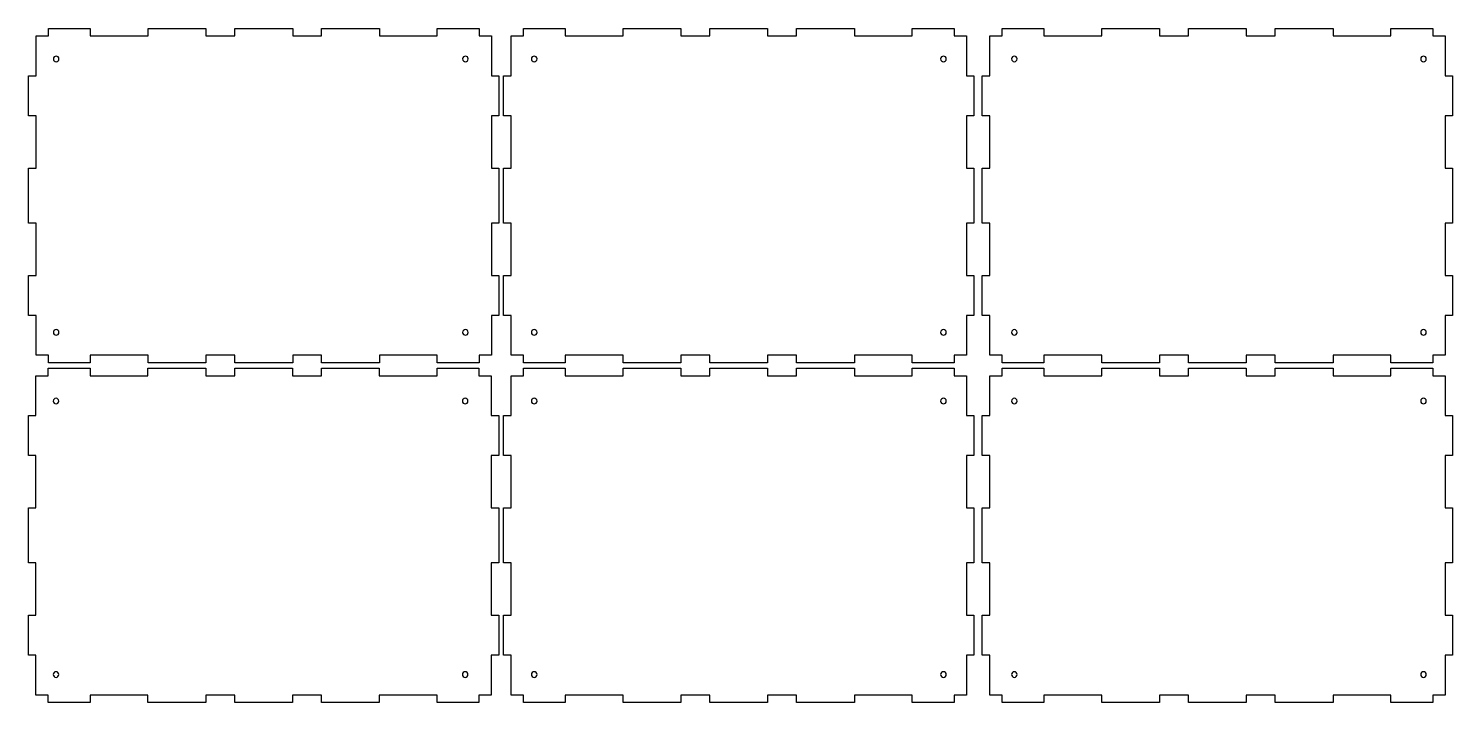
# Model space of a CAD drawing. Extents: x 43 to 2344, y 19 to 1108.
import ezdxf

# ---------------------------------------------------------------- set-up
doc = ezdxf.new("R2010")
doc.units = 0
doc.layers.add('6MM_MDF_BOTOM_HOLDDOWN', color=18, linetype='CONTINUOUS')
doc.layers.add('6MM_MDF_BOTTOM_CUTOUT_NO_D', color=18, linetype='CONTINUOUS')

msp = doc.modelspace()

# ---------------------------------------------------------------- linework, layer by layer
at = {"layer": '6MM_MDF_BOTOM_HOLDDOWN'}
for points in [[(87.5, 1063.5, 0.414214), (83, 1059, 0.414214), (87.5, 1054.5, 0.414214), (92, 1059, 0.414214)], [(748.9, 1063.5, 0.414214), (744.4, 1059, 0.414214), (748.9, 1054.5, 0.414214), (753.4, 1059, 0.414214)], [(860.1, 1063.5, 0.414214), (855.6, 1059, 0.414214), (860.1, 1054.5, 0.414214), (864.6, 1059, 0.414214)], [(1521.5, 1063.5, 0.414214), (1517, 1059, 0.414214), (1521.5, 1054.5, 0.414214), (1526, 1059, 0.414214)], [(1636.1, 1063.5, 0.414214), (1631.6, 1059, 0.414214), (1636.1, 1054.5, 0.414214), (1640.6, 1059, 0.414214)], [(2297.4, 1063.5, 0.414214), (2292.9, 1059, 0.414214), (2297.4, 1054.5, 0.414214), (2301.9, 1059, 0.414214)], [(87.5, 621.7, 0.414214), (83, 617.2, 0.414214), (87.5, 612.7, 0.414214), (92, 617.2, 0.414214)], [(748.9, 621.7, 0.414214), (744.4, 617.2, 0.414214), (748.9, 612.7, 0.414214), (753.4, 617.2, 0.414214)], [(860.1, 621.7, 0.414214), (855.6, 617.2, 0.414214), (860.1, 612.7, 0.414214), (864.6, 617.2, 0.414214)], [(1521.5, 621.7, 0.414214), (1517, 617.2, 0.414214), (1521.5, 612.7, 0.414214), (1526, 617.2, 0.414214)], [(1636.1, 621.7, 0.414214), (1631.6, 617.2, 0.414214), (1636.1, 612.7, 0.414214), (1640.6, 617.2, 0.414214)], [(2297.4, 621.7, 0.414214), (2292.9, 617.2, 0.414214), (2297.4, 612.7, 0.414214), (2301.9, 617.2, 0.414214)], [(87.2, 510.8, 0.414214), (82.7, 506.3, 0.414214), (87.2, 501.8, 0.414214), (91.7, 506.3, 0.414214)], [(748.5, 510.8, 0.414214), (744, 506.3, 0.414214), (748.5, 501.8, 0.414214), (753, 506.3, 0.414214)], [(860.1, 510.8, 0.414214), (855.6, 506.3, 0.414214), (860.1, 501.8, 0.414214), (864.6, 506.3, 0.414214)], [(1521.5, 510.8, 0.414214), (1517, 506.3, 0.414214), (1521.5, 501.8, 0.414214), (1526, 506.3, 0.414214)], [(1636.1, 510.8, 0.414214), (1631.6, 506.3, 0.414214), (1636.1, 501.8, 0.414214), (1640.6, 506.3, 0.414214)], [(2297.4, 510.8, 0.414214), (2292.9, 506.3, 0.414214), (2297.4, 501.8, 0.414214), (2301.9, 506.3, 0.414214)], [(87.2, 68.9, 0.414214), (82.7, 64.4, 0.414214), (87.2, 59.9, 0.414214), (91.7, 64.4, 0.414214)], [(748.5, 68.9, 0.414214), (744, 64.4, 0.414214), (748.5, 59.9, 0.414214), (753, 64.4, 0.414214)], [(860.1, 68.9, 0.414214), (855.6, 64.4, 0.414214), (860.1, 59.9, 0.414214), (864.6, 64.4, 0.414214)], [(1521.5, 68.9, 0.414214), (1517, 64.4, 0.414214), (1521.5, 59.9, 0.414214), (1526, 64.4, 0.414214)], [(1636.1, 68.9, 0.414214), (1631.6, 64.4, 0.414214), (1636.1, 59.9, 0.414214), (1640.6, 64.4, 0.414214)], [(2297.4, 68.9, 0.414214), (2292.9, 64.4, 0.414214), (2297.4, 59.9, 0.414214), (2301.9, 64.4, 0.414214)]]:
    msp.add_lwpolyline(points, format="xyb", close=True, dxfattribs=at)
at = {"layer": '6MM_MDF_BOTTOM_CUTOUT_NO_D'}
for points in [[(771, 1108.2), (771, 1096.2), (791, 1096.2), (791, 1031.7), (803, 1031.7), (803, 967.2), (791, 967.2), (791, 882.7), (803, 882.7), (803, 793.7), (791, 793.7), (791, 709.2), (803, 709.2), (803, 644.7), (791, 644.7), (791, 580.2), (771, 580.2), (771, 568.2), (703.5, 568.2), (703.5, 580.2), (610, 580.2), (610, 568.2), (516.5, 568.2), (516.5, 580.2), (469.8, 580.2), (469.8, 568.2), (376.3, 568.2), (376.3, 580.2), (329.5, 580.2), (329.5, 568.2), (236, 568.2), (236, 580.2), (142.5, 580.2), (142.5, 568.2), (75, 568.2), (75, 580.2), (55, 580.2), (55, 644.7), (43, 644.7), (43, 709.2), (55, 709.2), (55, 793.7), (43, 793.7), (43, 882.7), (55, 882.7), (55, 967.2), (43, 967.2), (43, 1031.7), (55, 1031.7), (55, 1096.2), (75, 1096.2), (75, 1108.2), (142.5, 1108.2), (142.5, 1096.2), (236, 1096.2), (236, 1108.2), (329.5, 1108.2), (329.5, 1096.2), (376.3, 1096.2), (376.3, 1108.2), (469.8, 1108.2), (469.8, 1096.2), (516.5, 1096.2), (516.5, 1108.2), (610, 1108.2), (610, 1096.2), (703.5, 1096.2), (703.5, 1108.2)], [(1538.6, 1108.2), (1538.6, 1096.2), (1558.6, 1096.2), (1558.6, 1031.7), (1570.6, 1031.7), (1570.6, 967.2), (1558.6, 967.2), (1558.6, 882.7), (1570.6, 882.7), (1570.6, 793.7), (1558.6, 793.7), (1558.6, 709.2), (1570.6, 709.2), (1570.6, 644.7), (1558.6, 644.7), (1558.6, 580.2), (1538.6, 580.2), (1538.6, 568.2), (1471.1, 568.2), (1471.1, 580.2), (1377.6, 580.2), (1377.6, 568.2), (1284.1, 568.2), (1284.1, 580.2), (1237.3, 580.2), (1237.3, 568.2), (1143.8, 568.2), (1143.8, 580.2), (1097.1, 580.2), (1097.1, 568.2), (1003.6, 568.2), (1003.6, 580.2), (910.1, 580.2), (910.1, 568.2), (842.6, 568.2), (842.6, 580.2), (822.6, 580.2), (822.6, 644.7), (810.6, 644.7), (810.6, 709.2), (822.6, 709.2), (822.6, 793.7), (810.6, 793.7), (810.6, 882.7), (822.6, 882.7), (822.6, 967.2), (810.6, 967.2), (810.6, 1031.7), (822.6, 1031.7), (822.6, 1096.2), (842.6, 1096.2), (842.6, 1108.2), (910.1, 1108.2), (910.1, 1096.2), (1003.6, 1096.2), (1003.6, 1108.2), (1097.1, 1108.2), (1097.1, 1096.2), (1143.8, 1096.2), (1143.8, 1108.2), (1237.3, 1108.2), (1237.3, 1096.2), (1284.1, 1096.2), (1284.1, 1108.2), (1377.6, 1108.2), (1377.6, 1096.2), (1471.1, 1096.2), (1471.1, 1108.2)], [(2312.3, 1108.2), (2312.3, 1096.2), (2332.3, 1096.2), (2332.3, 1031.7), (2344.3, 1031.7), (2344.3, 967.2), (2332.3, 967.2), (2332.3, 882.7), (2344.3, 882.7), (2344.3, 793.7), (2332.3, 793.7), (2332.3, 709.2), (2344.3, 709.2), (2344.3, 644.7), (2332.3, 644.7), (2332.3, 580.2), (2312.3, 580.2), (2312.3, 568.2), (2244.8, 568.2), (2244.8, 580.2), (2151.3, 580.2), (2151.3, 568.2), (2057.8, 568.2), (2057.8, 580.2), (2011, 580.2), (2011, 568.2), (1917.5, 568.2), (1917.5, 580.2), (1870.8, 580.2), (1870.8, 568.2), (1777.3, 568.2), (1777.3, 580.2), (1683.8, 580.2), (1683.8, 568.2), (1616.3, 568.2), (1616.3, 580.2), (1596.3, 580.2), (1596.3, 644.7), (1584.3, 644.7), (1584.3, 709.2), (1596.3, 709.2), (1596.3, 793.7), (1584.3, 793.7), (1584.3, 882.7), (1596.3, 882.7), (1596.3, 967.2), (1584.3, 967.2), (1584.3, 1031.7), (1596.3, 1031.7), (1596.3, 1096.2), (1616.3, 1096.2), (1616.3, 1108.2), (1683.8, 1108.2), (1683.8, 1096.2), (1777.3, 1096.2), (1777.3, 1108.2), (1870.8, 1108.2), (1870.8, 1096.2), (1917.5, 1096.2), (1917.5, 1108.2), (2011, 1108.2), (2011, 1096.2), (2057.8, 1096.2), (2057.8, 1108.2), (2151.3, 1108.2), (2151.3, 1096.2), (2244.8, 1096.2), (2244.8, 1108.2)], [(770.7, 559.2), (770.7, 547.2), (790.7, 547.2), (790.7, 482.7), (802.7, 482.7), (802.7, 418.2), (790.7, 418.2), (790.7, 333.7), (802.7, 333.7), (802.7, 244.7), (790.7, 244.7), (790.7, 160.2), (802.7, 160.2), (802.7, 95.7), (790.7, 95.7), (790.7, 31.2), (770.7, 31.2), (770.7, 19.2), (703.2, 19.2), (703.2, 31.2), (609.7, 31.2), (609.7, 19.2), (516.2, 19.2), (516.2, 31.2), (469.5, 31.2), (469.5, 19.2), (376, 19.2), (376, 31.2), (329.2, 31.2), (329.2, 19.2), (235.7, 19.2), (235.7, 31.2), (142.2, 31.2), (142.2, 19.2), (74.7, 19.2), (74.7, 31.2), (54.7, 31.2), (54.7, 95.7), (42.7, 95.7), (42.7, 160.2), (54.7, 160.2), (54.7, 244.7), (42.7, 244.7), (42.7, 333.7), (54.7, 333.7), (54.7, 418.2), (42.7, 418.2), (42.7, 482.7), (54.7, 482.7), (54.7, 547.2), (74.7, 547.2), (74.7, 559.2), (142.2, 559.2), (142.2, 547.2), (235.7, 547.2), (235.7, 559.2), (329.2, 559.2), (329.2, 547.2), (376, 547.2), (376, 559.2), (469.5, 559.2), (469.5, 547.2), (516.2, 547.2), (516.2, 559.2), (609.7, 559.2), (609.7, 547.2), (703.2, 547.2), (703.2, 559.2)], [(1538.6, 559.2), (1538.6, 547.2), (1558.6, 547.2), (1558.6, 482.7), (1570.6, 482.7), (1570.6, 418.2), (1558.6, 418.2), (1558.6, 333.7), (1570.6, 333.7), (1570.6, 244.7), (1558.6, 244.7), (1558.6, 160.2), (1570.6, 160.2), (1570.6, 95.7), (1558.6, 95.7), (1558.6, 31.2), (1538.6, 31.2), (1538.6, 19.2), (1471.1, 19.2), (1471.1, 31.2), (1377.6, 31.2), (1377.6, 19.2), (1284.1, 19.2), (1284.1, 31.2), (1237.3, 31.2), (1237.3, 19.2), (1143.8, 19.2), (1143.8, 31.2), (1097.1, 31.2), (1097.1, 19.2), (1003.6, 19.2), (1003.6, 31.2), (910.1, 31.2), (910.1, 19.2), (842.6, 19.2), (842.6, 31.2), (822.6, 31.2), (822.6, 95.7), (810.6, 95.7), (810.6, 160.2), (822.6, 160.2), (822.6, 244.7), (810.6, 244.7), (810.6, 333.7), (822.6, 333.7), (822.6, 418.2), (810.6, 418.2), (810.6, 482.7), (822.6, 482.7), (822.6, 547.2), (842.6, 547.2), (842.6, 559.2), (910.1, 559.2), (910.1, 547.2), (1003.6, 547.2), (1003.6, 559.2), (1097.1, 559.2), (1097.1, 547.2), (1143.8, 547.2), (1143.8, 559.2), (1237.3, 559.2), (1237.3, 547.2), (1284.1, 547.2), (1284.1, 559.2), (1377.6, 559.2), (1377.6, 547.2), (1471.1, 547.2), (1471.1, 559.2)], [(2312.3, 559.2), (2312.3, 547.2), (2332.3, 547.2), (2332.3, 482.7), (2344.3, 482.7), (2344.3, 418.2), (2332.3, 418.2), (2332.3, 333.7), (2344.3, 333.7), (2344.3, 244.7), (2332.3, 244.7), (2332.3, 160.2), (2344.3, 160.2), (2344.3, 95.7), (2332.3, 95.7), (2332.3, 31.2), (2312.3, 31.2), (2312.3, 19.2), (2244.8, 19.2), (2244.8, 31.2), (2151.3, 31.2), (2151.3, 19.2), (2057.8, 19.2), (2057.8, 31.2), (2011, 31.2), (2011, 19.2), (1917.5, 19.2), (1917.5, 31.2), (1870.8, 31.2), (1870.8, 19.2), (1777.3, 19.2), (1777.3, 31.2), (1683.8, 31.2), (1683.8, 19.2), (1616.3, 19.2), (1616.3, 31.2), (1596.3, 31.2), (1596.3, 95.7), (1584.3, 95.7), (1584.3, 160.2), (1596.3, 160.2), (1596.3, 244.7), (1584.3, 244.7), (1584.3, 333.7), (1596.3, 333.7), (1596.3, 418.2), (1584.3, 418.2), (1584.3, 482.7), (1596.3, 482.7), (1596.3, 547.2), (1616.3, 547.2), (1616.3, 559.2), (1683.8, 559.2), (1683.8, 547.2), (1777.3, 547.2), (1777.3, 559.2), (1870.8, 559.2), (1870.8, 547.2), (1917.5, 547.2), (1917.5, 559.2), (2011, 559.2), (2011, 547.2), (2057.8, 547.2), (2057.8, 559.2), (2151.3, 559.2), (2151.3, 547.2), (2244.8, 547.2), (2244.8, 559.2)]]:
    msp.add_lwpolyline(points, close=True, dxfattribs=at)

doc.saveas('drawing.dxf')
